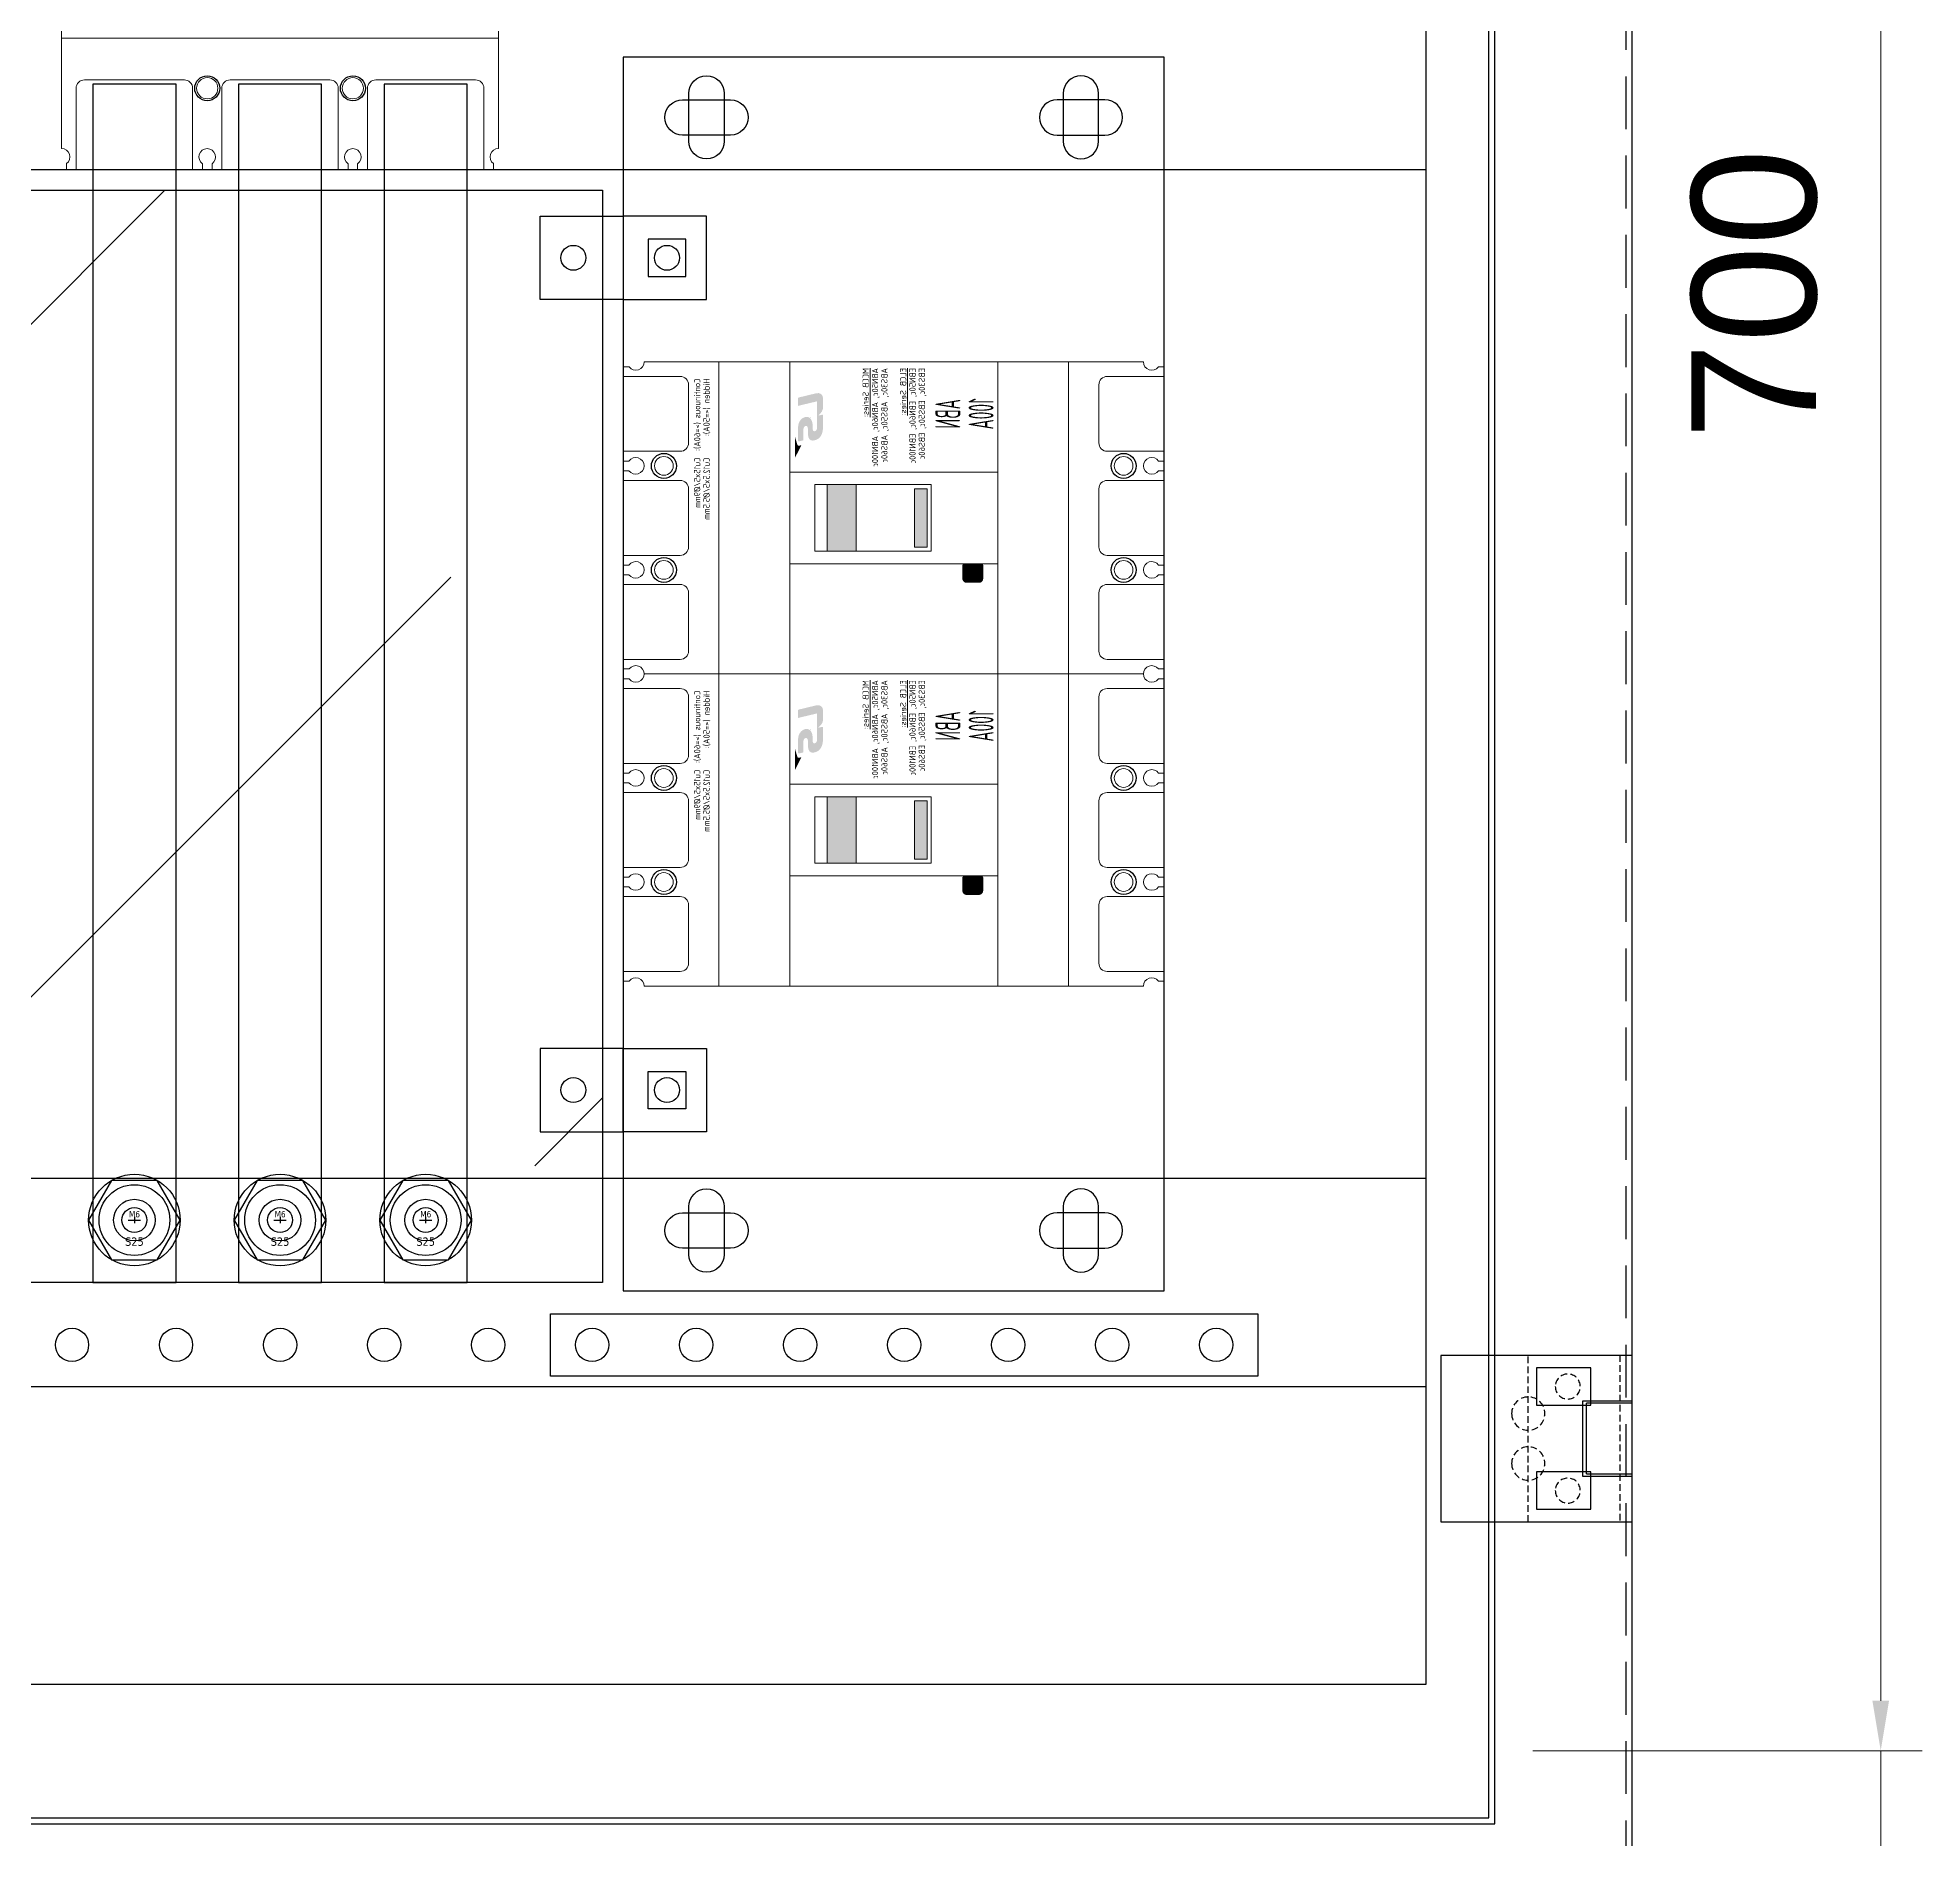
# Model space of a CAD drawing. Header units: millimetres. Extents: x 0 to 4548, y 0 to 3216.
# Drawn here: x 2594.5 to 3047.5, y 1735.9 to 2168.9 of the extents above; entities that cross this region are included whole.
import ezdxf
from ezdxf.enums import TextEntityAlignment as Align

# ---------------------------------------------------------------- set-up
doc = ezdxf.new("R2010")
doc.units = ezdxf.units.MM
doc.linetypes.add('HIDDEN2', pattern=[4.7625, 3.175, -1.5875])
doc.linetypes.add('HIDDENX2', pattern=[19.05, 12.7, -6.35])
doc.layers.add('CNC', color=7, linetype='Continuous')
doc.layers.add('DIM', color=253, linetype='Continuous')
doc.layers.add('hw_Text', color=7, linetype='Continuous', lineweight=13)
doc.styles.add('Arial', font='arial.ttf')
doc.styles.add('WD_IEC', font='isocp2.shx')
doc.dimstyles.new('Thiện Dim-30', dxfattribs={"dimtxt": 30, "dimasz": 12, "dimexe": 10, "dimexo": 10, "dimgap": 15, "dimtad": 1, "dimdec": 0, "dimtxsty": 'Arial', "dimcen": 10, "dimclrd": 5, "dimclre": 5, "dimclrt": 3, "dimazin": 3, "dimtfac": 1, "dimtdec": 0, "dimtmove": 0, "dimatfit": 3, "dimldrblk": 'ARCHTICK', "dimlwd": 9, "dimlwe": 9})

# ---------------------------------------------------------------- blocks, each defined once
blk = doc.blocks.new('HL044-1.3-C')
at = {"color": 1, "linetype": 'HIDDEN2', "ltscale": 0.5}
for p, q in [((-25, 40), (-25, 0)), ((-3, 0), (-3, 40))]:
    blk.add_line(p, q, dxfattribs=at)
at = {"color": 1}
for p, q in [((-12, 29), (0, 29)), ((-12, 11), (-12, 29)), ((-11, 28.5), (0, 28.5)), ((-11, 28.5), (-11, 11.5)), ((0, 11), (-12, 11)), ((0, 11.5), (-11, 11.5))]:
    blk.add_line(p, q, dxfattribs=at)
blk.add_lwpolyline([(-46, 40), (0, 40), (0, 0), (-46, 0)], close=True, dxfattribs=at)
at = {"color": 1, "linetype": 'HIDDEN2', "ltscale": 0.5}
for centre, radius in [((-15.5, 32.5), 3), ((-25, 26), 4), ((-25, 14), 4), ((-15.5, 7.5), 3)]:
    blk.add_circle(centre, radius, dxfattribs=at)
blk = doc.blocks.new('*U10960')
h = blk.add_hatch(color=152)
edge = h.paths.add_edge_path()
edge.add_spline(control_points=[(8.564, 2.4685), (8.9563, 2.4685), (9.1808, 2.3695), (9.1808, 2.1071), (9.1808, 1.9364), (9.0647, 1.7112), (8.9598, 1.6289), (8.7187, 1.4434), (8.5071, 1.4239), (7.3804, 1.4239), (7.3804, 1.4239), (1.9845, 1.4239), (1.9845, 1.4239), (1.9845, 1.4239), (3.0765, 6), (3.0765, 6), (3.0765, 6), (1.2699, 6), (1.2699, 6), (1.1455, 6), (1.099, 5.9656), (1.0613, 5.8181), (1.0613, 5.8181), (0.0442, 1.6058), (0.0442, 1.6058), (-0.1471, 0.7691), (0.2857, 0), (1.2486, 0), (2.2111, 0), (2.7619, 0), (3.5799, 0), (4.1541, 0), (4.8861, 0.4936), (5.2879, 1.0618), (5.3385, 1.1329), (5.4271, 1.146), (5.3916, 0.9943), (5.3208, 0.6944), (5.236, 0.3324), (5.2144, 0.2429), (5.1738, 0.067), (5.266, 0), (5.3495, 0), (5.3495, 0), (7.4326, 0), (8.0953, 0), (10.4251, 0), (11.3139, 1.1151), (11.4147, 2.4436), (11.4656, 3.1179), (10.9845, 3.6322), (9.6483, 3.6322), (9.6483, 3.6322), (8.9865, 3.6322), (8.6221, 3.6322), (8.2547, 3.6322), (7.8802, 3.7638), (7.8802, 4.0914), (7.8802, 4.4268), (8.308, 4.7296), (8.8585, 4.7296), (8.8585, 4.7296), (11.3596, 4.7296), (11.3596, 4.7296), (11.3596, 4.7296), (11.5587, 5.5206), (11.6019, 5.7037), (11.6558, 5.9342), (11.5877, 6), (11.4182, 6), (11.4182, 6), (8.3288, 6), (8.3288, 6), (6.5328, 6), (5.7269, 4.8013), (5.7269, 3.9445), (5.7269, 3.0871), (6.4178, 2.4697), (8.1984, 2.4697), (8.1984, 2.4697), (8.564, 2.4685), (8.564, 2.4685)], knot_values=[0, 0, 0, 0, 1, 1, 1, 2, 2, 2, 3, 3, 3, 4, 4, 4, 5, 5, 5, 6, 6, 6, 7, 7, 7, 8, 8, 8, 9, 9, 9, 10, 10, 10, 11, 11, 11, 12, 12, 12, 13, 13, 13, 14, 14, 14, 15, 15, 15, 16, 16, 16, 17, 17, 17, 18, 18, 18, 19, 19, 19, 20, 20, 20, 21, 21, 21, 22, 22, 22, 23, 23, 23, 24, 24, 24, 25, 25, 25, 26, 26, 26, 27, 27, 27, 27], degree=3, periodic=0)
h = blk.add_hatch(color=10)
edge = h.paths.add_edge_path()
edge.add_spline(control_points=[(10.5597, 6.7227), (10.5597, 6.7227), (15.5292, 6.7227), (15.5292, 6.7227), (15.5292, 6.7227), (12.5227, 5.194), (12.5227, 5.194), (12.5227, 5.194), (12.6282, 5.6846), (12.6608, 5.831), (12.6957, 5.9856), (12.6412, 6.0887), (12.451, 6.1474), (12.2549, 6.2072), (10.5597, 6.7227), (10.5597, 6.7227)], knot_values=[0, 0, 0, 0, 1, 1, 1, 2, 2, 2, 3, 3, 3, 4, 4, 4, 5, 5, 5, 5], degree=3, periodic=0)
at = {"layer": 'Defpoints', "color": 2, "linetype": 'ByBlock', "lineweight": 9}
blk.add_line((5.7544, 3), (5.7544, 3), dxfattribs=at)
blk = doc.blocks.new('*U10955')
at = {"linetype": 'ByBlock', "lineweight": 9}
for color, points in [(254, [(60.5, 9), (60.5, 16), (44.5, 16), (44.5, 9)]), (20, [(45.5, -3), (45.5, -8), (59.5, -8), (59.5, -3)]), (20, [(95, -21.6), (99, -21.6), (99, -17.6), (95, -17.6)])]:
    blk.add_hatch(color=color, dxfattribs=at).paths.add_polyline_path(points)
at = {"linetype": 'ByBlock', "lineweight": 9, "ltscale": 10}
for p, q in [((0, -25), (0, 25)), ((0, 25), (0, -25))]:
    blk.add_line(p, q, dxfattribs=at)
at = {"linetype": 'ByBlock', "lineweight": 18, "ltscale": 10}
blk.add_lwpolyline([(31.5, -63), (31.5, -82.5), (33.85, -82.5), (33.85, -81.14, -3.162006), (36.15, -81.14), (36.15, -82.5), (38.5, -82.5), (38.5, -63, -0.414214), (40.5, -61), (64.5, -61, -0.414214), (66.5, -63), (66.5, -82.5), (68.85, -82.5), (68.85, -81.14, -3.162006), (71.15, -81.14), (71.15, -82.5), (73.5, -82.5), (73.5, -63, -0.414214), (75.5, -61), (99.5, -61, -0.414214), (101.5, -63), (101.5, -82.5), (103.8, -82.5), (103.8, -81.1, -0.720759), (105, -77.5), (105, 77.5, -0.720759), (103.8, 81.1), (103.8, 82.5), (101.5, 82.5), (101.5, 63, -0.414214), (99.5, 61), (75.5, 61, -0.414214), (73.5, 63), (73.5, 82.5), (71.15, 82.5), (71.15, 81.14, -3.162006), (68.85, 81.14), (68.85, 82.5), (66.5, 82.5), (66.5, 63, -0.414214), (64.5, 61), (40.5, 61, -0.414214), (38.5, 63), (38.5, 82.5), (36.15, 82.5), (36.15, 81.14, -3.162006), (33.85, 81.14), (33.85, 82.5), (31.5, 82.5), (31.5, 63, -0.414214), (29.5, 61), (5.5, 61, -0.414214), (3.5, 63), (3.5, 82.5), (1.2, 82.5), (1.2, 81.1, -0.720759), (0, 77.5), (0, -77.5, -0.720759), (1.2, -81.1), (1.2, -82.5), (3.5, -82.5), (3.5, -63, -0.414214), (5.5, -61), (29.5, -61, -0.414214)], format="xyb", close=True, dxfattribs=at)
at = {"color": 0, "linetype": 'ByBlock', "lineweight": 9}
for points in [[(0, 51), (105, 51), (105, -51), (0, -51)], [(0, 25), (105, 25), (105, -25), (0, -25)], [(41.5, 25), (63.5, 25), (63.5, -25), (41.5, -25)], [(44.5, -9), (60.5, -9), (60.5, 19), (44.5, 19)], [(44.5, 9), (60.5, 9), (60.5, 16), (44.5, 16)], [(45.5, -3), (59.5, -3), (59.5, -8), (45.5, -8)], [(94.5, -22.1), (99.5, -22.1), (99.5, -17.1), (94.5, -17.1)]]:
    blk.add_lwpolyline(points, close=True, dxfattribs=at)
at = {"color": 20, "linetype": 'ByBlock', "lineweight": 9}
blk.add_lwpolyline([(95, -21.6), (99, -21.6), (99, -17.6), (95, -17.6)], close=True, dxfattribs=at)
at = {"color": 112, "linetype": 'ByBlock', "lineweight": 9}
for centre in [(35, 63), (70, 63), (35, -63), (70, -63)]:
    blk.add_circle(centre, 2.55, dxfattribs=at)
at = {"color": 0, "linetype": 'ByBlock', "lineweight": 9}
blk.add_blockref('*U10960', (15, 17), dxfattribs=at)
at = {"layer": 'Defpoints', "color": 8, "linetype": 'ByBlock', "lineweight": 9, "style": 'WD_IEC'}
for s, p in [('%%UMCCB Series:', (8.5, 6.75)), ('ABN250c, ABH250c, ABS250c', (8.5, 4)), ('%%UELCB Series:', (8.5, 0.25)), ('EBN250c, EBH250c, EBS250c', (8.5, -2.5))]:
    blk.add_text(s, height=1.5, dxfattribs=at).set_placement(p, align=Align.MIDDLE_LEFT)
at = {"layer": 'hw_Text', "style": 'WD_IEC', "width": 0.5, "flags": 12}
blk.add_attdef('TYPE', text='', height=6, dxfattribs=at).set_placement((20.75, -11), align=Align.MIDDLE_CENTER)
at = {"layer": 'hw_Text', "color": 1, "style": 'WD_IEC', "width": 0.5, "flags": 12}
blk.add_attdef('RATE', text='', height=6, dxfattribs=at).set_placement((20.75, -19), align=Align.MIDDLE_CENTER)
blk = doc.blocks.new('*U10961')
at = {"color": 252}
for p, q in [((-1.5, 9.53), (1.5, 9.53)), ((0, 10.28), (0, 8.78))]:
    blk.add_line(p, q, dxfattribs=at)
at = {"color": 1}
blk.add_lwpolyline([(-5.5, 19.05), (-11, 9.53), (-5.5, 0), (5.5, 0), (11, 9.53), (5.5, 19.05)], close=True, dxfattribs=at)
for radius in [11, 8.5, 3]:
    blk.add_circle((0, 9.53), radius, dxfattribs=at)
at = {"color": 1, "width": 30.0978, "attachment_point": 5}
for s, insert, char_height in [('{\\fTahoma|b0|i0|c0|p34;M6}', (0.02, 10.91), 1.5), ('{\\fTahoma|b0|i0|c0|p34;S25}', (0, 4.33), 2)]:
    blk.add_mtext(s, dxfattribs=dict(at, insert=insert, char_height=char_height))
blk = doc.blocks.new('*U12998')
h = blk.add_hatch(color=152)
edge = h.paths.add_edge_path()
edge.add_spline(control_points=[(8.564, 2.4685), (8.9563, 2.4685), (9.1808, 2.3695), (9.1808, 2.1071), (9.1808, 1.9364), (9.0647, 1.7112), (8.9598, 1.6289), (8.7187, 1.4434), (8.5071, 1.4239), (7.3804, 1.4239), (7.3804, 1.4239), (1.9845, 1.4239), (1.9845, 1.4239), (1.9845, 1.4239), (3.0765, 6), (3.0765, 6), (3.0765, 6), (1.2699, 6), (1.2699, 6), (1.1455, 6), (1.099, 5.9656), (1.0613, 5.8181), (1.0613, 5.8181), (0.0442, 1.6058), (0.0442, 1.6058), (-0.1471, 0.7691), (0.2857, 0), (1.2486, 0), (2.2111, 0), (2.7619, 0), (3.5799, 0), (4.1541, 0), (4.8861, 0.4936), (5.2879, 1.0618), (5.3385, 1.1329), (5.4271, 1.146), (5.3916, 0.9943), (5.3208, 0.6944), (5.236, 0.3324), (5.2144, 0.2429), (5.1738, 0.067), (5.266, 0), (5.3495, 0), (5.3495, 0), (7.4326, 0), (8.0953, 0), (10.4251, 0), (11.3139, 1.1151), (11.4147, 2.4436), (11.4656, 3.1179), (10.9845, 3.6322), (9.6483, 3.6322), (9.6483, 3.6322), (8.9865, 3.6322), (8.6221, 3.6322), (8.2547, 3.6322), (7.8802, 3.7638), (7.8802, 4.0914), (7.8802, 4.4268), (8.308, 4.7296), (8.8585, 4.7296), (8.8585, 4.7296), (11.3596, 4.7296), (11.3596, 4.7296), (11.3596, 4.7296), (11.5587, 5.5206), (11.6019, 5.7037), (11.6558, 5.9342), (11.5877, 6), (11.4182, 6), (11.4182, 6), (8.3288, 6), (8.3288, 6), (6.5328, 6), (5.7269, 4.8013), (5.7269, 3.9445), (5.7269, 3.0871), (6.4178, 2.4697), (8.1984, 2.4697), (8.1984, 2.4697), (8.564, 2.4685), (8.564, 2.4685)], knot_values=[0, 0, 0, 0, 1, 1, 1, 2, 2, 2, 3, 3, 3, 4, 4, 4, 5, 5, 5, 6, 6, 6, 7, 7, 7, 8, 8, 8, 9, 9, 9, 10, 10, 10, 11, 11, 11, 12, 12, 12, 13, 13, 13, 14, 14, 14, 15, 15, 15, 16, 16, 16, 17, 17, 17, 18, 18, 18, 19, 19, 19, 20, 20, 20, 21, 21, 21, 22, 22, 22, 23, 23, 23, 24, 24, 24, 25, 25, 25, 26, 26, 26, 27, 27, 27, 27], degree=3, periodic=0)
h = blk.add_hatch(color=10)
edge = h.paths.add_edge_path()
edge.add_spline(control_points=[(10.5597, 6.7227), (10.5597, 6.7227), (15.5292, 6.7227), (15.5292, 6.7227), (15.5292, 6.7227), (12.5227, 5.194), (12.5227, 5.194), (12.5227, 5.194), (12.6282, 5.6846), (12.6608, 5.831), (12.6957, 5.9856), (12.6412, 6.0887), (12.451, 6.1474), (12.2549, 6.2072), (10.5597, 6.7227), (10.5597, 6.7227)], knot_values=[0, 0, 0, 0, 1, 1, 1, 2, 2, 2, 3, 3, 3, 4, 4, 4, 5, 5, 5, 5], degree=3, periodic=0)
at = {"layer": 'Defpoints', "color": 2, "linetype": 'ByBlock', "lineweight": 9}
blk.add_line((5.7544, 3), (5.7544, 3), dxfattribs=at)
blk = doc.blocks.new('*U10954')
at = {"linetype": 'ByBlock', "lineweight": 9}
for color, points in [(254, [(45.5, 9), (45.5, 16), (29.5, 16), (29.5, 9)]), (20, [(30.5, -8), (44.5, -8), (44.5, -5), (30.5, -5)]), (20, [(48.6, -21.2, 0.414214), (48.9, -21.5), (52.1, -21.5, 0.414214), (53.1, -20.5), (53.1, -17.5, 0.414214), (52.1, -16.5), (48.9, -16.5, 0.414214), (48.6, -16.8)])]:
    blk.add_hatch(color=color, dxfattribs=at).paths.add_polyline_path(points)
at = {"linetype": 'ByBlock', "lineweight": 9, "ltscale": 10}
for p, q in [((0, -42), (0, 42)), ((0, 42), (0, -42)), ((0, -25), (0, 25)), ((0, 25), (0, -25))]:
    blk.add_line(p, q, dxfattribs=at)
at = {"linetype": 'ByBlock', "lineweight": 18, "ltscale": 10}
blk.add_lwpolyline([(3.5, 65), (3.5, 51.3, 0.414214), (5.5, 49.3), (19.5, 49.3, 0.414214), (21.5, 51.3), (21.5, 65), (23.85, 65), (23.85, 63.64, 3.162006), (26.15, 63.64), (26.15, 65), (28.5, 65), (28.5, 51.3, 0.414214), (30.5, 49.3), (44.5, 49.3, 0.414214), (46.5, 51.3), (46.5, 65), (48.85, 65), (48.85, 63.64, 3.162006), (51.15, 63.64), (51.15, 65), (53.5, 65), (53.5, 51.3, 0.414214), (55.5, 49.3), (69.5, 49.3, 0.414214), (71.5, 51.3), (71.5, 65), (73.8, 65), (73.8, 63.6, 0.720759), (75, 60), (75, -60, 0.720759), (73.8, -63.6), (73.8, -65), (71.5, -65), (71.5, -51.3, 0.414214), (69.5, -49.3), (55.5, -49.3, 0.414214), (53.5, -51.3), (53.5, -65), (51.15, -65), (51.15, -63.64, 3.162006), (48.85, -63.64), (48.85, -65), (46.5, -65), (46.5, -51.3, 0.414214), (44.5, -49.3), (30.5, -49.3, 0.414214), (28.5, -51.3), (28.5, -65), (26.15, -65), (26.15, -63.64, 3.162006), (23.85, -63.64), (23.85, -65), (21.5, -65), (21.5, -51.3, 0.414214), (19.5, -49.3), (5.5, -49.3, 0.414214), (3.5, -51.3), (3.5, -65), (1.2, -65), (1.2, -63.6, 0.720759), (0, -60), (0, 60, 0.720759), (1.2, 63.6), (1.2, 65)], format="xyb", close=True, dxfattribs=at)
at = {"color": 0, "linetype": 'ByBlock', "lineweight": 9}
for points in [[(0, 42), (75, 42), (75, -42), (0, -42)], [(0, 25), (75, 25), (75, -25), (0, -25)], [(26.5, 25), (48.5, 25), (48.5, -25), (26.5, -25)], [(29.5, -9), (45.5, -9), (45.5, 19), (29.5, 19)], [(29.5, 9), (45.5, 9), (45.5, 16), (29.5, 16)], [(30.5, -5), (44.5, -5), (44.5, -8), (30.5, -8)]]:
    blk.add_lwpolyline(points, close=True, dxfattribs=at)
at = {"color": 112, "linetype": 'ByBlock', "lineweight": 9}
for centre in [(25, 55.25), (50, 55.25), (25, -55.25), (50, -55.25)]:
    blk.add_circle(centre, 2.25, dxfattribs=at)
at = {"color": 0, "linetype": 'ByBlock', "lineweight": 9}
blk.add_blockref('*U12998', (7.5, 17), dxfattribs=at)
at = {"layer": 'Defpoints', "color": 8, "linetype": 'ByBlock', "lineweight": 9, "style": 'WD_IEC'}
for s, p in [('Continuous (>=60A):', (4, 47.25)), ('Hidden (<=50A):', (4, 45)), ('Cu15x5/%%C9mm', (23, 47.25)), ('Cu12.5x5/%%C5.5mm', (23, 45)), ('%%UMCCB Series:', (1.5, 6.75)), ('ABN50c, ABN60c, ABN100c', (1.5, 4.5)), ('ABS30c, ABS50c, ABS60c', (1.5, 2.25)), ('%%UELCB Series:', (1.5, -2.25)), ('EBN50c, EBN60c, EBN100c', (1.5, -4.5)), ('EBS30c, EBS50c, EBS60c', (1.5, -6.75))]:
    blk.add_text(s, height=1.5, dxfattribs=at).set_placement(p, align=Align.MIDDLE_LEFT)
at = {"layer": 'hw_Text', "style": 'WD_IEC', "width": 0.5, "flags": 12}
blk.add_attdef('TYPE', text='', height=6, dxfattribs=at).set_placement((12.5, -13), align=Align.MIDDLE_CENTER)
at = {"layer": 'hw_Text', "color": 1, "style": 'WD_IEC', "width": 0.5, "flags": 12}
blk.add_attdef('RATE', text='', height=6, dxfattribs=at).set_placement((12.5, -21), align=Align.MIDDLE_CENTER)
blk = doc.blocks.new('*D16')
at = {"layer": 'Defpoints', "color": 0, "transparency": 16777216}
for p in [(2943.88, 1757.21), (2977.78, 1707.21), (3037.49, 1707.21)]:
    blk.add_point(p, dxfattribs=at)
at = {"layer": 'DIM', "color": 5, "lineweight": 9, "transparency": 16777216}
for p, q in [((3037.49, 1769.21), (3037.49, 1781.21)), ((2953.88, 1757.21), (3047.49, 1757.21)), ((3037.49, 1757.21), (3037.49, 1707.21)), ((2987.78, 1707.21), (3047.49, 1707.21)), ((3037.49, 1695.21), (3037.49, 1610.34))]:
    blk.add_line(p, q, dxfattribs=at)
at = {"layer": 'DIM', "color": 5, "transparency": 16777216}
for points in [[(3035.49, 1769.21), (3039.49, 1769.21), (3037.49, 1757.21)], [(3035.49, 1695.21), (3039.49, 1695.21), (3037.49, 1707.21)]]:
    blk.add_solid(points, dxfattribs=at)
at = {"layer": 'DIM', "color": 3, "transparency": 16777216, "insert": (3007.17, 1646.78), "char_height": 30, "attachment_point": 5, "rotation": 90, "style": 'Arial'}
blk.add_mtext('50', dxfattribs=at)
blk = doc.blocks.new('_ArchTick')
at = {"color": 0, "const_width": 0.15}
blk.add_lwpolyline([(-0.5, -0.5), (0.5, 0.5)], dxfattribs=at)
blk = doc.blocks.new('*D17')
at = {"layer": 'Defpoints', "color": 0, "transparency": 16777216}
for p in [(2943.88, 2457.21), (3037.49, 2457.21), (2943.88, 1757.21)]:
    blk.add_point(p, dxfattribs=at)
at = {"layer": 'DIM', "color": 5, "lineweight": 9, "transparency": 16777216}
for p, q in [((2953.88, 2457.21), (3047.49, 2457.21)), ((3037.49, 1769.21), (3037.49, 2445.21)), ((2953.88, 1757.21), (3047.49, 1757.21))]:
    blk.add_line(p, q, dxfattribs=at)
at = {"layer": 'DIM', "color": 5, "transparency": 16777216}
for points in [[(3035.49, 2445.21), (3039.49, 2445.21), (3037.49, 2457.21)], [(3035.49, 1769.21), (3039.49, 1769.21), (3037.49, 1757.21)]]:
    blk.add_solid(points, dxfattribs=at)
at = {"layer": 'DIM', "color": 3, "transparency": 16777216, "insert": (3007.17, 2107.21), "char_height": 30, "attachment_point": 5, "rotation": 90, "style": 'Arial'}
blk.add_mtext('700', dxfattribs=at)

msp = doc.modelspace()

# ---------------------------------------------------------------- hatches: boundary and pattern name
h = msp.add_hatch()
h.set_pattern_fill('ANSI36', color=4, scale=6, style=0)
h.set_pattern_definition([(45, (577784.75, -215898.27), (60.616729, 222.26134), [285.75, -57.15, 0, -57.15])])
h.paths.add_polyline_path([(2575.28, 2132.21), (2730.28, 2132.21), (2730.28, 1869.71), (2575.28, 1869.71)])

# ---------------------------------------------------------------- linework, layer by layer
at = {"color": 7}
for points in [[(2327.78, 1707.21), (2977.78, 1707.21), (2977.78, 2507.21), (2327.78, 2507.21)], [(2360.78, 1739.61), (2944.78, 1739.61), (2944.78, 2474.21), (2360.78, 2474.21)]]:
    msp.add_lwpolyline(points, close=True, dxfattribs=at)
at = {"color": 7, "linetype": 'HIDDENX2'}
msp.add_lwpolyline([(2329.28, 1708.71), (2976.28, 1708.71), (2976.28, 2505.71), (2329.28, 2505.71)], close=True, dxfattribs=at)
at = {"color": 3}
for points in [[(2362.28, 1741.11), (2943.28, 1741.11), (2943.28, 2472.71), (2362.28, 2472.71)], [(2377.28, 1773.21), (2928.28, 1773.21), (2928.28, 2435.61), (2377.28, 2435.61)]]:
    msp.add_lwpolyline(points, close=True, dxfattribs=at)
at = {"color": 8}
for points in [[(2377.28, 2137.21), (2928.28, 2137.21), (2928.28, 2302.21), (2377.28, 2302.21)], [(2865.28, 2164.21), (2735.28, 2164.21), (2735.28, 1867.71), (2865.28, 1867.71)], [(2377.28, 1844.71), (2928.28, 1844.71), (2928.28, 1894.71), (2377.28, 1894.71)]]:
    msp.add_lwpolyline(points, close=True, dxfattribs=at)
at = {"color": 1}
msp.add_lwpolyline([(2607.78, 1869.71), (2627.78, 1869.71), (2627.78, 2157.71), (2607.78, 2157.71)], close=True, dxfattribs=at)
at = {"color": 2}
for points in [[(2642.78, 1869.71), (2662.78, 1869.71), (2662.78, 2157.71), (2642.78, 2157.71)], [(2750.28, 2120.46), (2741.28, 2120.46), (2741.28, 2111.46), (2750.28, 2111.46)], [(2750.28, 1911.46), (2741.28, 1911.46), (2741.28, 1920.46), (2750.28, 1920.46)], [(2954.78, 1840.21), (2967.78, 1840.21), (2967.78, 1849.21), (2954.78, 1849.21)], [(2954.78, 1815.21), (2967.78, 1815.21), (2967.78, 1824.21), (2954.78, 1824.21)]]:
    msp.add_lwpolyline(points, close=True, dxfattribs=at)
at = {"color": 5}
msp.add_lwpolyline([(2677.78, 1869.71), (2697.78, 1869.71), (2697.78, 2157.71), (2677.78, 2157.71)], close=True, dxfattribs=at)
at = {"color": 4}
msp.add_lwpolyline([(2575.28, 2132.21), (2730.28, 2132.21), (2730.28, 1869.71), (2575.28, 1869.71)], close=True, dxfattribs=at)
at = {"color": 46}
for points in [[(2715.28, 2125.96), (2735.28, 2125.96), (2735.28, 2105.96), (2715.28, 2105.96)], [(2755.28, 2125.96), (2735.28, 2125.96), (2735.28, 2105.96), (2755.28, 2105.96)], [(2715.28, 1905.96), (2735.28, 1905.96), (2735.28, 1925.96), (2715.28, 1925.96)], [(2755.28, 1905.96), (2735.28, 1905.96), (2735.28, 1925.96), (2755.28, 1925.96)]]:
    msp.add_lwpolyline(points, close=True, dxfattribs=at)
msp.add_lwpolyline([(2887.78, 1847.21), (2717.78, 1847.21), (2717.78, 1862.21), (2887.78, 1862.21)], close=True)
at = {"color": 2}
for centre, radius in [((2635.28, 2156.71), 3), ((2670.28, 2156.71), 3), ((2723.28, 2115.96), 3), ((2745.78, 2115.96), 3), ((2745.03, 2065.96), 3), ((2855.53, 2065.96), 3), ((2745.03, 2040.96), 3), ((2855.53, 2040.96), 3), ((2745.03, 1990.96), 3), ((2855.53, 1990.96), 3), ((2745.03, 1965.96), 3), ((2855.53, 1965.96), 3), ((2723.28, 1915.96), 3), ((2745.78, 1915.96), 3), ((2617.78, 1884.71), 5), ((2617.78, 1884.71), 5), ((2652.78, 1884.71), 5), ((2652.78, 1884.71), 5), ((2687.78, 1884.71), 5), ((2687.78, 1884.71), 5)]:
    msp.add_circle(centre, radius, dxfattribs=at)
at = {"color": 8}
for centre in [(2602.78, 1854.71), (2627.78, 1854.71), (2652.78, 1854.71), (2677.78, 1854.71), (2702.78, 1854.71), (2727.78, 1854.71), (2752.78, 1854.71), (2777.78, 1854.71), (2802.78, 1854.71), (2827.78, 1854.71), (2852.78, 1854.71), (2877.78, 1854.71)]:
    msp.add_circle(centre, 4, dxfattribs=at)
at = {"layer": 'CNC', "color": 2, "lineweight": -3}
for points in [[(2759.53, 2143.96, -1), (2751.03, 2143.96), (2751.03, 2155.46, -1), (2759.53, 2155.46)], [(2841.03, 2143.96, 1), (2849.53, 2143.96), (2849.53, 2155.46, 1), (2841.03, 2155.46)], [(2761.03, 2153.96, -1), (2761.03, 2145.46), (2749.53, 2145.46, -1), (2749.53, 2153.96)], [(2839.53, 2153.96, 1), (2839.53, 2145.46), (2851.03, 2145.46, 1), (2851.03, 2153.96)], [(2759.53, 1876.46, -1), (2751.03, 1876.46), (2751.03, 1887.96, -1), (2759.53, 1887.96)], [(2841.03, 1876.46, 1), (2849.53, 1876.46), (2849.53, 1887.96, 1), (2841.03, 1887.96)], [(2761.03, 1886.46, -1), (2761.03, 1877.96), (2749.53, 1877.96, -1), (2749.53, 1886.46)], [(2839.53, 1886.46, 1), (2839.53, 1877.96), (2851.03, 1877.96, 1), (2851.03, 1886.46)]]:
    msp.add_lwpolyline(points, format="xyb", close=True, dxfattribs=at)

# ---------------------------------------------------------------- block references
at = {"color": 0, "linetype": 'ByBlock', "lineweight": 9}
msp.add_blockref('*U10955', (2600.28, 2219.71), dxfattribs=at).add_auto_attribs({'TYPE': 'ABN 250c', 'RATE': '250A'})
ref = msp.add_blockref('*U10954', (2800.28, 2090.96), dxfattribs=dict(at, xscale=-1, rotation=90))
ref.add_attrib('TYPE', 'ABN', dxfattribs={"layer": 'hw_Text', "extrusion": (0, 0, -1), "height": 6, "rotation": 270, "style": 'WD_IEC', "width": 0.5, "flags": 12}).set_placement((-2813.28, 2078.46), align=Align.MIDDLE_CENTER)
ref.add_attrib('RATE', '100A', dxfattribs={"layer": 'hw_Text', "color": 1, "extrusion": (0, 0, -1), "height": 6, "rotation": 270, "style": 'WD_IEC', "width": 0.5, "flags": 12}).set_placement((-2821.28, 2078.46), align=Align.MIDDLE_CENTER)
ref = msp.add_blockref('*U10954', (2800.28, 2015.96), dxfattribs=dict(at, xscale=-1, rotation=90))
ref.add_attrib('TYPE', 'ABN', dxfattribs={"layer": 'hw_Text', "extrusion": (0, 0, -1), "height": 6, "rotation": 270, "style": 'WD_IEC', "width": 0.5, "flags": 12}).set_placement((-2813.28, 2003.46), align=Align.MIDDLE_CENTER)
ref.add_attrib('RATE', '100A', dxfattribs={"layer": 'hw_Text', "color": 1, "extrusion": (0, 0, -1), "height": 6, "rotation": 270, "style": 'WD_IEC', "width": 0.5, "flags": 12}).set_placement((-2821.28, 2003.46), align=Align.MIDDLE_CENTER)
for p in [(2617.78, 1875.19), (2652.78, 1875.19), (2687.78, 1875.19)]:
    msp.add_blockref('*U10961', p)
at = {"color": 7, "xscale": -1, "rotation": 180}
msp.add_blockref('HL044-1.3-C', (2977.78, 1852.21), dxfattribs=at)

# ---------------------------------------------------------------- dimensions: what is measured, and where the dimension line sits
at = {"layer": 'DIM', "color": 2}
for base, p2, picture, middle in [((3037.49, 2457.21), (2943.88, 2457.21), '*D17', (3007.17, 2107.21)), ((3037.49, 1707.21), (2977.78, 1707.21), '*D16', (3007.17, 1646.78))]:
    dim = msp.add_linear_dim(base=base, p1=(2943.88, 1757.21), p2=p2, angle=90, dimstyle='Thiện Dim-30', dxfattribs=at)
    dim.commit()
    dim.dimension.update_dxf_attribs({"geometry": picture, "text_midpoint": middle})

doc.saveas('drawing.dxf')
